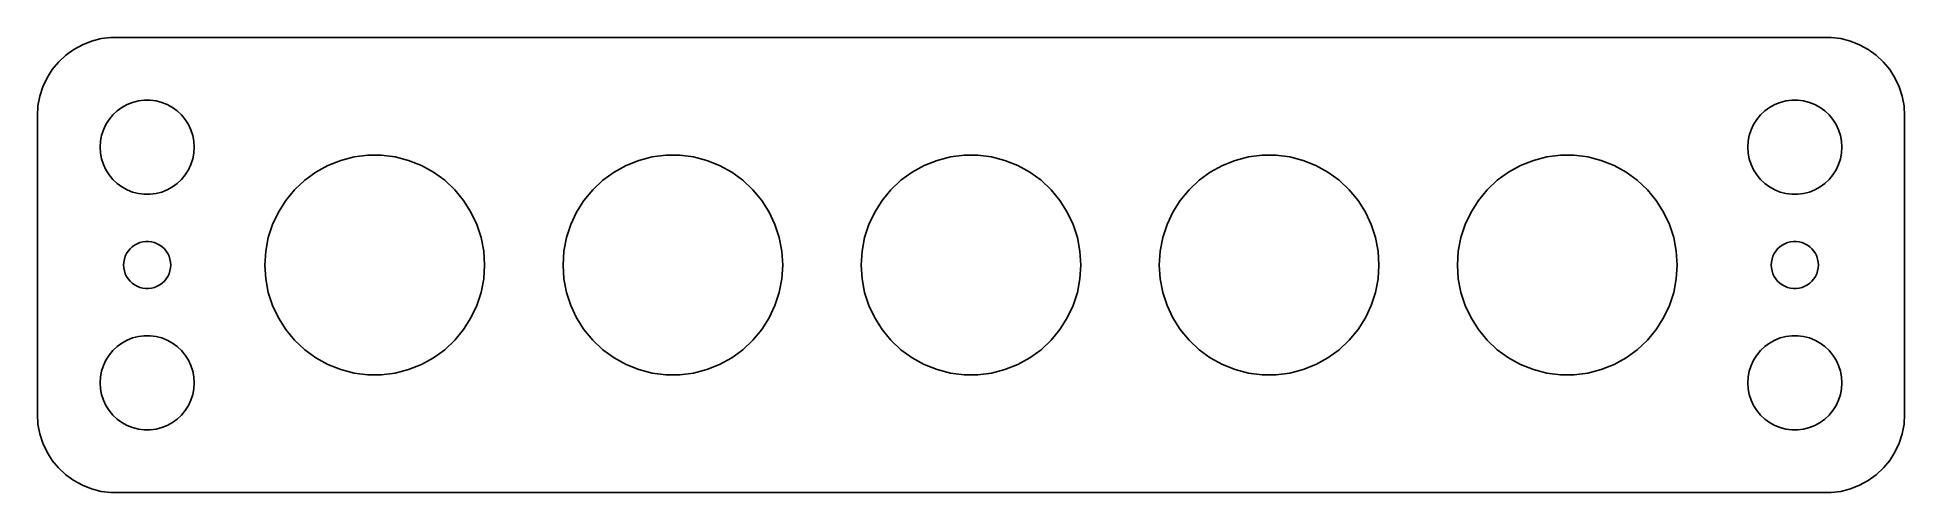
# Model space of a CAD drawing. Header units: metres. Extents: x -60 to 60, y 25 to 53.
import ezdxf

# ---------------------------------------------------------------- set-up
doc = ezdxf.new("R2010")
doc.units = ezdxf.units.M

msp = doc.modelspace()

# ---------------------------------------------------------------- linework, layer by layer
for p, q in [((-57.1791, 52.7216), (-57.6871, 52.3526)), ((-56.6289, 53.0241), (-57.1791, 52.7216)), ((-56.0451, 53.2553), (-56.6289, 53.0241)), ((-55.4369, 53.4114), (-56.0451, 53.2553)), ((-54.8139, 53.4901), (-55.4369, 53.4114)), ((54.8139, 53.4901), (-54.8139, 53.4901)), ((55.4369, 53.4114), (54.8139, 53.4901)), ((56.0451, 53.2553), (55.4369, 53.4114)), ((56.6289, 53.0241), (56.0451, 53.2553)), ((57.1791, 52.7216), (56.6289, 53.0241)), ((57.6871, 52.3526), (57.1791, 52.7216)), ((-58.5451, 51.4389), (-58.8815, 50.9088)), ((-58.1448, 51.9227), (-58.5451, 51.4389)), ((-57.6871, 52.3526), (-58.1448, 51.9227)), ((58.1448, 51.9227), (57.6871, 52.3526)), ((58.5451, 51.4389), (58.1448, 51.9227)), ((58.8815, 50.9088), (58.5451, 51.4389)), ((-59.1489, 50.3406), (-59.3429, 49.7434)), ((-58.8815, 50.9088), (-59.1489, 50.3406)), ((59.1489, 50.3406), (58.8815, 50.9088)), ((59.3429, 49.7434), (59.1489, 50.3406)), ((-59.4606, 49.1267), (-59.5, 48.5)), ((-59.3429, 49.7434), (-59.4606, 49.1267)), ((-54.6869, 48.5536), (-54.4123, 48.8115)), ((-54.4123, 48.8115), (-54.1075, 49.033)), ((-54.1075, 49.033), (-53.7773, 49.2145)), ((-53.7773, 49.2145), (-53.427, 49.3532)), ((-53.427, 49.3532), (-53.0621, 49.4469)), ((-53.0621, 49.4469), (-52.6884, 49.4941)), ((-52.6884, 49.4941), (-52.3116, 49.4941)), ((-52.3116, 49.4941), (-51.9379, 49.4469)), ((-51.9379, 49.4469), (-51.5729, 49.3532)), ((-51.5729, 49.3532), (-51.2227, 49.2145)), ((-51.2227, 49.2145), (-50.8925, 49.033)), ((-50.8925, 49.033), (-50.5877, 48.8115)), ((-50.5877, 48.8115), (-50.3131, 48.5536)), ((50.3131, 48.5536), (50.5877, 48.8115)), ((50.5877, 48.8115), (50.8925, 49.033)), ((50.8925, 49.033), (51.2227, 49.2145)), ((51.2227, 49.2145), (51.5729, 49.3532)), ((51.5729, 49.3532), (51.9379, 49.4469)), ((51.9379, 49.4469), (52.3116, 49.4941)), ((52.3116, 49.4941), (52.6884, 49.4941)), ((52.6884, 49.4941), (53.0621, 49.4469)), ((53.0621, 49.4469), (53.427, 49.3532)), ((53.427, 49.3532), (53.7773, 49.2145)), ((53.7773, 49.2145), (54.1075, 49.033)), ((54.1075, 49.033), (54.4123, 48.8115)), ((54.4123, 48.8115), (54.6869, 48.5536)), ((59.4606, 49.1267), (59.3429, 49.7434)), ((59.5, 48.5), (59.4606, 49.1267)), ((-59.5, 48.5), (-59.5, 29.5)), ((-55.4057, 47.2461), (-55.2893, 47.6044)), ((-55.2893, 47.6044), (-55.1289, 47.9453)), ((-55.1289, 47.9453), (-54.927, 48.2634)), ((-54.927, 48.2634), (-54.6869, 48.5536)), ((-50.3131, 48.5536), (-50.0729, 48.2634)), ((-50.0729, 48.2634), (-49.8711, 47.9453)), ((-49.8711, 47.9453), (-49.7107, 47.6044)), ((-49.7107, 47.6044), (-49.5942, 47.2461)), ((49.5942, 47.2461), (49.7107, 47.6044)), ((49.7107, 47.6044), (49.8711, 47.9453)), ((49.8711, 47.9453), (50.0729, 48.2634)), ((50.0729, 48.2634), (50.3131, 48.5536)), ((54.6869, 48.5536), (54.927, 48.2634)), ((54.927, 48.2634), (55.1289, 47.9453)), ((55.1289, 47.9453), (55.2893, 47.6044)), ((55.2893, 47.6044), (55.4057, 47.2461)), ((59.5, 29.5), (59.5, 48.5)), ((-55.5, 46.5), (-55.4763, 46.876)), ((-55.4763, 46.124), (-55.5, 46.5)), ((-55.4763, 46.876), (-55.4057, 47.2461)), ((-49.5942, 47.2461), (-49.5237, 46.876)), ((-49.5237, 46.876), (-49.5, 46.5)), ((-49.5, 46.5), (-49.5237, 46.124)), ((49.5, 46.5), (49.5237, 46.876)), ((49.5237, 46.124), (49.5, 46.5)), ((49.5237, 46.876), (49.5942, 47.2461)), ((55.4057, 47.2461), (55.4763, 46.876)), ((55.4763, 46.876), (55.5, 46.5)), ((55.5, 46.5), (55.4763, 46.124)), ((-55.4057, 45.7539), (-55.4763, 46.124)), ((-55.2893, 45.3956), (-55.4057, 45.7539)), ((-55.1289, 45.0547), (-55.2893, 45.3956)), ((-49.7107, 45.3956), (-49.8711, 45.0547)), ((-49.5942, 45.7539), (-49.7107, 45.3956)), ((-49.5237, 46.124), (-49.5942, 45.7539)), ((-41.7508, 44.9103), (-40.9805, 45.3338)), ((-40.9805, 45.3338), (-40.1631, 45.6574)), ((-40.1631, 45.6574), (-39.3117, 45.876)), ((-39.3117, 45.876), (-38.4395, 45.9862)), ((-38.4395, 45.9862), (-37.5605, 45.9862)), ((-37.5605, 45.9862), (-36.6883, 45.876)), ((-36.6883, 45.876), (-35.8369, 45.6574)), ((-35.8369, 45.6574), (-35.0195, 45.3338)), ((-35.0195, 45.3338), (-34.2492, 44.9103)), ((-22.7508, 44.9103), (-21.9805, 45.3338)), ((-21.9805, 45.3338), (-21.1631, 45.6574)), ((-21.1631, 45.6574), (-20.3117, 45.876)), ((-20.3117, 45.876), (-19.4395, 45.9862)), ((-19.4395, 45.9862), (-18.5605, 45.9862)), ((-18.5605, 45.9862), (-17.6883, 45.876)), ((-17.6883, 45.876), (-16.8369, 45.6574)), ((-16.8369, 45.6574), (-16.0195, 45.3338)), ((-16.0195, 45.3338), (-15.2492, 44.9103)), ((-3.75078, 44.9103), (-2.98045, 45.3338)), ((-2.98045, 45.3338), (-2.16312, 45.6574)), ((-2.16312, 45.6574), (-1.31166, 45.876)), ((-1.31166, 45.876), (-0.43953, 45.9862)), ((-0.43953, 45.9862), (0.43953, 45.9862)), ((0.43953, 45.9862), (1.31166, 45.876)), ((1.31166, 45.876), (2.16312, 45.6574)), ((2.16312, 45.6574), (2.98045, 45.3338)), ((2.98045, 45.3338), (3.75078, 44.9103)), ((15.2492, 44.9103), (16.0195, 45.3338)), ((16.0195, 45.3338), (16.8369, 45.6574)), ((16.8369, 45.6574), (17.6883, 45.876)), ((17.6883, 45.876), (18.5605, 45.9862)), ((18.5605, 45.9862), (19.4395, 45.9862)), ((19.4395, 45.9862), (20.3117, 45.876)), ((20.3117, 45.876), (21.1631, 45.6574)), ((21.1631, 45.6574), (21.9805, 45.3338)), ((21.9805, 45.3338), (22.7508, 44.9103)), ((34.2492, 44.9103), (35.0195, 45.3338)), ((35.0195, 45.3338), (35.8369, 45.6574)), ((35.8369, 45.6574), (36.6883, 45.876)), ((36.6883, 45.876), (37.5605, 45.9862)), ((37.5605, 45.9862), (38.4395, 45.9862)), ((38.4395, 45.9862), (39.3117, 45.876)), ((39.3117, 45.876), (40.1631, 45.6574)), ((40.1631, 45.6574), (40.9805, 45.3338)), ((40.9805, 45.3338), (41.7508, 44.9103)), ((49.5942, 45.7539), (49.5237, 46.124)), ((49.7107, 45.3956), (49.5942, 45.7539)), ((49.8711, 45.0547), (49.7107, 45.3956)), ((55.2893, 45.3956), (55.1289, 45.0547)), ((55.4057, 45.7539), (55.2893, 45.3956)), ((55.4763, 46.124), (55.4057, 45.7539)), ((-54.927, 44.7366), (-55.1289, 45.0547)), ((-54.6869, 44.4464), (-54.927, 44.7366)), ((-54.4123, 44.1884), (-54.6869, 44.4464)), ((-54.1075, 43.967), (-54.4123, 44.1884)), ((-50.5877, 44.1884), (-50.8925, 43.967)), ((-50.3131, 44.4464), (-50.5877, 44.1884)), ((-50.0729, 44.7366), (-50.3131, 44.4464)), ((-49.8711, 45.0547), (-50.0729, 44.7366)), ((-43.1028, 43.7918), (-42.462, 44.3936)), ((-42.462, 44.3936), (-41.7508, 44.9103)), ((-34.2492, 44.9103), (-33.538, 44.3936)), ((-33.538, 44.3936), (-32.8972, 43.7918)), ((-24.1028, 43.7918), (-23.462, 44.3936)), ((-23.462, 44.3936), (-22.7508, 44.9103)), ((-15.2492, 44.9103), (-14.538, 44.3936)), ((-14.538, 44.3936), (-13.8972, 43.7918)), ((-5.10277, 43.7918), (-4.46196, 44.3936)), ((-4.46196, 44.3936), (-3.75078, 44.9103)), ((3.75078, 44.9103), (4.46196, 44.3936)), ((4.46196, 44.3936), (5.10277, 43.7918)), ((13.8972, 43.7918), (14.538, 44.3936)), ((14.538, 44.3936), (15.2492, 44.9103)), ((22.7508, 44.9103), (23.462, 44.3936)), ((23.462, 44.3936), (24.1028, 43.7918)), ((32.8972, 43.7918), (33.538, 44.3936)), ((33.538, 44.3936), (34.2492, 44.9103)), ((41.7508, 44.9103), (42.462, 44.3936)), ((42.462, 44.3936), (43.1028, 43.7918)), ((50.0729, 44.7366), (49.8711, 45.0547)), ((50.3131, 44.4464), (50.0729, 44.7366)), ((50.5877, 44.1884), (50.3131, 44.4464)), ((50.8925, 43.967), (50.5877, 44.1884)), ((54.4123, 44.1884), (54.1075, 43.967)), ((54.6869, 44.4464), (54.4123, 44.1884)), ((54.927, 44.7366), (54.6869, 44.4464)), ((55.1289, 45.0547), (54.927, 44.7366)), ((-53.7773, 43.7855), (-54.1075, 43.967)), ((-53.427, 43.6468), (-53.7773, 43.7855)), ((-53.0621, 43.5531), (-53.427, 43.6468)), ((-52.6884, 43.5059), (-53.0621, 43.5531)), ((-52.3116, 43.5059), (-52.6884, 43.5059)), ((-51.9379, 43.5531), (-52.3116, 43.5059)), ((-51.5729, 43.6468), (-51.9379, 43.5531)), ((-51.2227, 43.7855), (-51.5729, 43.6468)), ((-50.8925, 43.967), (-51.2227, 43.7855)), ((-44.1341, 42.3723), (-43.6631, 43.1145)), ((-43.6631, 43.1145), (-43.1028, 43.7918)), ((-32.8972, 43.7918), (-32.3369, 43.1145)), ((-32.3369, 43.1145), (-31.8658, 42.3723)), ((-25.1341, 42.3723), (-24.6631, 43.1145)), ((-24.6631, 43.1145), (-24.1028, 43.7918)), ((-13.8972, 43.7918), (-13.3369, 43.1145)), ((-13.3369, 43.1145), (-12.8658, 42.3723)), ((-6.13414, 42.3723), (-5.66312, 43.1145)), ((-5.66312, 43.1145), (-5.10277, 43.7918)), ((5.10277, 43.7918), (5.66312, 43.1145)), ((5.66312, 43.1145), (6.13414, 42.3723)), ((12.8658, 42.3723), (13.3369, 43.1145)), ((13.3369, 43.1145), (13.8972, 43.7918)), ((24.1028, 43.7918), (24.6631, 43.1145)), ((24.6631, 43.1145), (25.1341, 42.3723)), ((31.8658, 42.3723), (32.3369, 43.1145)), ((32.3369, 43.1145), (32.8972, 43.7918)), ((43.1028, 43.7918), (43.6631, 43.1145)), ((43.6631, 43.1145), (44.1341, 42.3723)), ((51.2227, 43.7855), (50.8925, 43.967)), ((51.5729, 43.6468), (51.2227, 43.7855)), ((51.9379, 43.5531), (51.5729, 43.6468)), ((52.3116, 43.5059), (51.9379, 43.5531)), ((52.6884, 43.5059), (52.3116, 43.5059)), ((53.0621, 43.5531), (52.6884, 43.5059)), ((53.427, 43.6468), (53.0621, 43.5531)), ((53.7773, 43.7855), (53.427, 43.6468)), ((54.1075, 43.967), (53.7773, 43.7855)), ((-44.5084, 41.5769), (-44.1341, 42.3723)), ((-31.8658, 42.3723), (-31.4916, 41.5769)), ((-25.5084, 41.5769), (-25.1341, 42.3723)), ((-12.8658, 42.3723), (-12.4916, 41.5769)), ((-6.50842, 41.5769), (-6.13414, 42.3723)), ((6.13414, 42.3723), (6.50842, 41.5769)), ((12.4916, 41.5769), (12.8658, 42.3723)), ((25.1341, 42.3723), (25.5084, 41.5769)), ((31.4916, 41.5769), (31.8658, 42.3723)), ((44.1341, 42.3723), (44.5084, 41.5769)), ((-52.9635, 40.4266), (-52.7811, 40.4734)), ((-52.7811, 40.4734), (-52.5942, 40.497)), ((-52.5942, 40.497), (-52.4058, 40.497)), ((-52.4058, 40.497), (-52.2189, 40.4734)), ((-52.2189, 40.4734), (-52.0365, 40.4266)), ((-44.9448, 39.8773), (-44.7801, 40.7408)), ((-44.7801, 40.7408), (-44.5084, 41.5769)), ((-31.4916, 41.5769), (-31.2199, 40.7408)), ((-31.2199, 40.7408), (-31.0552, 39.8773)), ((-25.9448, 39.8773), (-25.7801, 40.7408)), ((-25.7801, 40.7408), (-25.5084, 41.5769)), ((-12.4916, 41.5769), (-12.2199, 40.7408)), ((-12.2199, 40.7408), (-12.0552, 39.8773)), ((-6.94479, 39.8773), (-6.78008, 40.7408)), ((-6.78008, 40.7408), (-6.50842, 41.5769)), ((6.50842, 41.5769), (6.78008, 40.7408)), ((6.78008, 40.7408), (6.94479, 39.8773)), ((12.0552, 39.8773), (12.2199, 40.7408)), ((12.2199, 40.7408), (12.4916, 41.5769)), ((25.5084, 41.5769), (25.7801, 40.7408)), ((25.7801, 40.7408), (25.9448, 39.8773)), ((31.0552, 39.8773), (31.2199, 40.7408)), ((31.2199, 40.7408), (31.4916, 41.5769)), ((44.5084, 41.5769), (44.7801, 40.7408)), ((44.7801, 40.7408), (44.9448, 39.8773)), ((52.0365, 40.4266), (52.2189, 40.4734)), ((52.2189, 40.4734), (52.4058, 40.497)), ((52.4058, 40.497), (52.5942, 40.497)), ((52.5942, 40.497), (52.7811, 40.4734)), ((52.7811, 40.4734), (52.9635, 40.4266)), ((-53.9882, 39.188), (-53.9529, 39.373)), ((-53.9529, 39.373), (-53.8947, 39.5522)), ((-53.8947, 39.5522), (-53.8145, 39.7226)), ((-53.8145, 39.7226), (-53.7135, 39.8817)), ((-53.7135, 39.8817), (-53.5934, 40.0268)), ((-53.5934, 40.0268), (-53.4561, 40.1558)), ((-53.4561, 40.1558), (-53.3037, 40.2665)), ((-53.3037, 40.2665), (-53.1387, 40.3572)), ((-53.1387, 40.3572), (-52.9635, 40.4266)), ((-52.0365, 40.4266), (-51.8613, 40.3572)), ((-51.8613, 40.3572), (-51.6963, 40.2665)), ((-51.6963, 40.2665), (-51.5439, 40.1558)), ((-51.5439, 40.1558), (-51.4065, 40.0268)), ((-51.4065, 40.0268), (-51.2865, 39.8817)), ((-51.2865, 39.8817), (-51.1855, 39.7226)), ((-51.1855, 39.7226), (-51.1053, 39.5522)), ((-51.1053, 39.5522), (-51.0471, 39.373)), ((-51.0471, 39.373), (-51.0118, 39.188)), ((-45, 39), (-44.9448, 39.8773)), ((-31.0552, 39.8773), (-31, 39)), ((-26, 39), (-25.9448, 39.8773)), ((-12.0552, 39.8773), (-12, 39)), ((-7, 39), (-6.94479, 39.8773)), ((6.94479, 39.8773), (7, 39)), ((12, 39), (12.0552, 39.8773)), ((25.9448, 39.8773), (26, 39)), ((31, 39), (31.0552, 39.8773)), ((44.9448, 39.8773), (45, 39)), ((51.0118, 39.188), (51.0471, 39.373)), ((51.0471, 39.373), (51.1053, 39.5522)), ((51.1053, 39.5522), (51.1855, 39.7226)), ((51.1855, 39.7226), (51.2865, 39.8817)), ((51.2865, 39.8817), (51.4065, 40.0268)), ((51.4065, 40.0268), (51.5439, 40.1558)), ((51.5439, 40.1558), (51.6963, 40.2665)), ((51.6963, 40.2665), (51.8613, 40.3572)), ((51.8613, 40.3572), (52.0365, 40.4266)), ((52.9635, 40.4266), (53.1387, 40.3572)), ((53.1387, 40.3572), (53.3037, 40.2665)), ((53.3037, 40.2665), (53.4561, 40.1558)), ((53.4561, 40.1558), (53.5934, 40.0268)), ((53.5934, 40.0268), (53.7135, 39.8817)), ((53.7135, 39.8817), (53.8145, 39.7226)), ((53.8145, 39.7226), (53.8947, 39.5522)), ((53.8947, 39.5522), (53.9529, 39.373)), ((53.9529, 39.373), (53.9882, 39.188)), ((-54, 39), (-53.9882, 39.188)), ((-53.9882, 38.812), (-54, 39)), ((-53.9529, 38.627), (-53.9882, 38.812)), ((-53.8947, 38.4478), (-53.9529, 38.627)), ((-53.8145, 38.2774), (-53.8947, 38.4478)), ((-53.7135, 38.1183), (-53.8145, 38.2774)), ((-53.5934, 37.9732), (-53.7135, 38.1183)), ((-51.2865, 38.1183), (-51.4065, 37.9732)), ((-51.1855, 38.2774), (-51.2865, 38.1183)), ((-51.1053, 38.4478), (-51.1855, 38.2774)), ((-51.0471, 38.627), (-51.1053, 38.4478)), ((-51.0118, 38.812), (-51.0471, 38.627)), ((-51.0118, 39.188), (-51, 39)), ((-51, 39), (-51.0118, 38.812)), ((-44.9448, 38.1227), (-45, 39)), ((-44.7801, 37.2592), (-44.9448, 38.1227)), ((-31.0552, 38.1227), (-31.2199, 37.2592)), ((-31, 39), (-31.0552, 38.1227)), ((-25.9448, 38.1227), (-26, 39)), ((-25.7801, 37.2592), (-25.9448, 38.1227)), ((-12.0552, 38.1227), (-12.2199, 37.2592)), ((-12, 39), (-12.0552, 38.1227)), ((-6.94479, 38.1227), (-7, 39)), ((-6.78008, 37.2592), (-6.94479, 38.1227)), ((6.94479, 38.1227), (6.78008, 37.2592)), ((7, 39), (6.94479, 38.1227)), ((12.0552, 38.1227), (12, 39)), ((12.2199, 37.2592), (12.0552, 38.1227)), ((25.9448, 38.1227), (25.7801, 37.2592)), ((26, 39), (25.9448, 38.1227)), ((31.0552, 38.1227), (31, 39)), ((31.2199, 37.2592), (31.0552, 38.1227)), ((44.9448, 38.1227), (44.7801, 37.2592)), ((45, 39), (44.9448, 38.1227)), ((51, 39), (51.0118, 39.188)), ((51.0118, 38.812), (51, 39)), ((51.0471, 38.627), (51.0118, 38.812)), ((51.1053, 38.4478), (51.0471, 38.627)), ((51.1855, 38.2774), (51.1053, 38.4478)), ((51.2865, 38.1183), (51.1855, 38.2774)), ((51.4065, 37.9732), (51.2865, 38.1183)), ((53.7135, 38.1183), (53.5934, 37.9732)), ((53.8145, 38.2774), (53.7135, 38.1183)), ((53.8947, 38.4478), (53.8145, 38.2774)), ((53.9529, 38.627), (53.8947, 38.4478)), ((53.9882, 38.812), (53.9529, 38.627)), ((53.9882, 39.188), (54, 39)), ((54, 39), (53.9882, 38.812)), ((-53.4561, 37.8442), (-53.5934, 37.9732)), ((-53.3037, 37.7335), (-53.4561, 37.8442)), ((-53.1387, 37.6428), (-53.3037, 37.7335)), ((-52.9635, 37.5734), (-53.1387, 37.6428)), ((-52.7811, 37.5266), (-52.9635, 37.5734)), ((-52.5942, 37.503), (-52.7811, 37.5266)), ((-52.4058, 37.503), (-52.5942, 37.503)), ((-52.2189, 37.5266), (-52.4058, 37.503)), ((-52.0365, 37.5734), (-52.2189, 37.5266)), ((-51.8613, 37.6428), (-52.0365, 37.5734)), ((-51.6963, 37.7335), (-51.8613, 37.6428)), ((-51.5439, 37.8442), (-51.6963, 37.7335)), ((-51.4065, 37.9732), (-51.5439, 37.8442)), ((-44.5084, 36.4231), (-44.7801, 37.2592)), ((-31.2199, 37.2592), (-31.4916, 36.4231)), ((-25.5084, 36.4231), (-25.7801, 37.2592)), ((-12.2199, 37.2592), (-12.4916, 36.4231)), ((-6.50842, 36.4231), (-6.78008, 37.2592)), ((6.78008, 37.2592), (6.50842, 36.4231)), ((12.4916, 36.4231), (12.2199, 37.2592)), ((25.7801, 37.2592), (25.5084, 36.4231)), ((31.4916, 36.4231), (31.2199, 37.2592)), ((44.7801, 37.2592), (44.5084, 36.4231)), ((51.5439, 37.8442), (51.4065, 37.9732)), ((51.6963, 37.7335), (51.5439, 37.8442)), ((51.8613, 37.6428), (51.6963, 37.7335)), ((52.0365, 37.5734), (51.8613, 37.6428)), ((52.2189, 37.5266), (52.0365, 37.5734)), ((52.4058, 37.503), (52.2189, 37.5266)), ((52.5942, 37.503), (52.4058, 37.503)), ((52.7811, 37.5266), (52.5942, 37.503)), ((52.9635, 37.5734), (52.7811, 37.5266)), ((53.1387, 37.6428), (52.9635, 37.5734)), ((53.3037, 37.7335), (53.1387, 37.6428)), ((53.4561, 37.8442), (53.3037, 37.7335)), ((53.5934, 37.9732), (53.4561, 37.8442)), ((-44.1341, 35.6277), (-44.5084, 36.4231)), ((-31.4916, 36.4231), (-31.8658, 35.6277)), ((-25.1341, 35.6277), (-25.5084, 36.4231)), ((-12.4916, 36.4231), (-12.8658, 35.6277)), ((-6.13414, 35.6277), (-6.50842, 36.4231)), ((6.50842, 36.4231), (6.13414, 35.6277)), ((12.8658, 35.6277), (12.4916, 36.4231)), ((25.5084, 36.4231), (25.1341, 35.6277)), ((31.8658, 35.6277), (31.4916, 36.4231)), ((44.5084, 36.4231), (44.1341, 35.6277)), ((-43.6631, 34.8855), (-44.1341, 35.6277)), ((-43.1028, 34.2082), (-43.6631, 34.8855)), ((-32.3369, 34.8855), (-32.8972, 34.2082)), ((-31.8658, 35.6277), (-32.3369, 34.8855)), ((-24.6631, 34.8855), (-25.1341, 35.6277)), ((-24.1028, 34.2082), (-24.6631, 34.8855)), ((-13.3369, 34.8855), (-13.8972, 34.2082)), ((-12.8658, 35.6277), (-13.3369, 34.8855)), ((-5.66312, 34.8855), (-6.13414, 35.6277)), ((-5.10277, 34.2082), (-5.66312, 34.8855)), ((5.66312, 34.8855), (5.10277, 34.2082)), ((6.13414, 35.6277), (5.66312, 34.8855)), ((13.3369, 34.8855), (12.8658, 35.6277)), ((13.8972, 34.2082), (13.3369, 34.8855)), ((24.6631, 34.8855), (24.1028, 34.2082)), ((25.1341, 35.6277), (24.6631, 34.8855)), ((32.3369, 34.8855), (31.8658, 35.6277)), ((32.8972, 34.2082), (32.3369, 34.8855)), ((43.6631, 34.8855), (43.1028, 34.2082)), ((44.1341, 35.6277), (43.6631, 34.8855)), ((-54.927, 33.2634), (-54.6869, 33.5536)), ((-54.6869, 33.5536), (-54.4123, 33.8116)), ((-54.4123, 33.8116), (-54.1075, 34.033)), ((-54.1075, 34.033), (-53.7773, 34.2145)), ((-53.7773, 34.2145), (-53.427, 34.3532)), ((-53.427, 34.3532), (-53.0621, 34.4469)), ((-53.0621, 34.4469), (-52.6884, 34.4941)), ((-52.6884, 34.4941), (-52.3116, 34.4941)), ((-52.3116, 34.4941), (-51.9379, 34.4469)), ((-51.9379, 34.4469), (-51.5729, 34.3532)), ((-51.5729, 34.3532), (-51.2227, 34.2145)), ((-51.2227, 34.2145), (-50.8925, 34.033)), ((-50.8925, 34.033), (-50.5877, 33.8116)), ((-50.5877, 33.8116), (-50.3131, 33.5536)), ((-50.3131, 33.5536), (-50.0729, 33.2634)), ((-42.462, 33.6064), (-43.1028, 34.2082)), ((-41.7508, 33.0897), (-42.462, 33.6064)), ((-33.538, 33.6064), (-34.2492, 33.0897)), ((-32.8972, 34.2082), (-33.538, 33.6064)), ((-23.462, 33.6064), (-24.1028, 34.2082)), ((-22.7508, 33.0897), (-23.462, 33.6064)), ((-14.538, 33.6064), (-15.2492, 33.0897)), ((-13.8972, 34.2082), (-14.538, 33.6064)), ((-4.46196, 33.6064), (-5.10277, 34.2082)), ((-3.75078, 33.0897), (-4.46196, 33.6064)), ((4.46196, 33.6064), (3.75078, 33.0897)), ((5.10277, 34.2082), (4.46196, 33.6064)), ((14.538, 33.6064), (13.8972, 34.2082)), ((15.2492, 33.0897), (14.538, 33.6064)), ((23.462, 33.6064), (22.7508, 33.0897)), ((24.1028, 34.2082), (23.462, 33.6064)), ((33.538, 33.6064), (32.8972, 34.2082)), ((34.2492, 33.0897), (33.538, 33.6064)), ((42.462, 33.6064), (41.7508, 33.0897)), ((43.1028, 34.2082), (42.462, 33.6064)), ((50.0729, 33.2634), (50.3131, 33.5536)), ((50.3131, 33.5536), (50.5877, 33.8116)), ((50.5877, 33.8116), (50.8925, 34.033)), ((50.8925, 34.033), (51.2227, 34.2145)), ((51.2227, 34.2145), (51.5729, 34.3532)), ((51.5729, 34.3532), (51.9379, 34.4469)), ((51.9379, 34.4469), (52.3116, 34.4941)), ((52.3116, 34.4941), (52.6884, 34.4941)), ((52.6884, 34.4941), (53.0621, 34.4469)), ((53.0621, 34.4469), (53.427, 34.3532)), ((53.427, 34.3532), (53.7773, 34.2145)), ((53.7773, 34.2145), (54.1075, 34.033)), ((54.1075, 34.033), (54.4123, 33.8116)), ((54.4123, 33.8116), (54.6869, 33.5536)), ((54.6869, 33.5536), (54.927, 33.2634)), ((-55.4763, 31.876), (-55.4057, 32.2461)), ((-55.4057, 32.2461), (-55.2893, 32.6044)), ((-55.2893, 32.6044), (-55.1289, 32.9453)), ((-55.1289, 32.9453), (-54.927, 33.2634)), ((-50.0729, 33.2634), (-49.8711, 32.9453)), ((-49.8711, 32.9453), (-49.7107, 32.6044)), ((-49.7107, 32.6044), (-49.5942, 32.2461)), ((-49.5942, 32.2461), (-49.5237, 31.876)), ((-40.9805, 32.6662), (-41.7508, 33.0897)), ((-40.1631, 32.3426), (-40.9805, 32.6662)), ((-39.3117, 32.124), (-40.1631, 32.3426)), ((-35.8369, 32.3426), (-36.6883, 32.124)), ((-35.0195, 32.6662), (-35.8369, 32.3426)), ((-34.2492, 33.0897), (-35.0195, 32.6662)), ((-21.9805, 32.6662), (-22.7508, 33.0897)), ((-21.1631, 32.3426), (-21.9805, 32.6662)), ((-20.3117, 32.124), (-21.1631, 32.3426)), ((-16.8369, 32.3426), (-17.6883, 32.124)), ((-16.0195, 32.6662), (-16.8369, 32.3426)), ((-15.2492, 33.0897), (-16.0195, 32.6662)), ((-2.98045, 32.6662), (-3.75078, 33.0897)), ((-2.16312, 32.3426), (-2.98045, 32.6662)), ((-1.31166, 32.124), (-2.16312, 32.3426)), ((2.16312, 32.3426), (1.31166, 32.124)), ((2.98045, 32.6662), (2.16312, 32.3426)), ((3.75078, 33.0897), (2.98045, 32.6662)), ((16.0195, 32.6662), (15.2492, 33.0897)), ((16.8369, 32.3426), (16.0195, 32.6662)), ((17.6883, 32.124), (16.8369, 32.3426)), ((21.1631, 32.3426), (20.3117, 32.124)), ((21.9805, 32.6662), (21.1631, 32.3426)), ((22.7508, 33.0897), (21.9805, 32.6662)), ((35.0195, 32.6662), (34.2492, 33.0897)), ((35.8369, 32.3426), (35.0195, 32.6662)), ((36.6883, 32.124), (35.8369, 32.3426)), ((40.1631, 32.3426), (39.3117, 32.124)), ((40.9805, 32.6662), (40.1631, 32.3426)), ((41.7508, 33.0897), (40.9805, 32.6662)), ((49.5237, 31.876), (49.5942, 32.2461)), ((49.5942, 32.2461), (49.7107, 32.6044)), ((49.7107, 32.6044), (49.8711, 32.9453)), ((49.8711, 32.9453), (50.0729, 33.2634)), ((54.927, 33.2634), (55.1289, 32.9453)), ((55.1289, 32.9453), (55.2893, 32.6044)), ((55.2893, 32.6044), (55.4057, 32.2461)), ((55.4057, 32.2461), (55.4763, 31.876)), ((-55.5, 31.5), (-55.4763, 31.876)), ((-55.4763, 31.124), (-55.5, 31.5)), ((-55.4057, 30.7539), (-55.4763, 31.124)), ((-49.5237, 31.124), (-49.5942, 30.7539)), ((-49.5237, 31.876), (-49.5, 31.5)), ((-49.5, 31.5), (-49.5237, 31.124)), ((-38.4395, 32.0138), (-39.3117, 32.124)), ((-37.5605, 32.0138), (-38.4395, 32.0138)), ((-36.6883, 32.124), (-37.5605, 32.0138)), ((-19.4395, 32.0138), (-20.3117, 32.124)), ((-18.5605, 32.0138), (-19.4395, 32.0138)), ((-17.6883, 32.124), (-18.5605, 32.0138)), ((-0.43953, 32.0138), (-1.31166, 32.124)), ((0.43953, 32.0138), (-0.43953, 32.0138)), ((1.31166, 32.124), (0.43953, 32.0138)), ((18.5605, 32.0138), (17.6883, 32.124)), ((19.4395, 32.0138), (18.5605, 32.0138)), ((20.3117, 32.124), (19.4395, 32.0138)), ((37.5605, 32.0138), (36.6883, 32.124)), ((38.4395, 32.0138), (37.5605, 32.0138)), ((39.3117, 32.124), (38.4395, 32.0138)), ((49.5, 31.5), (49.5237, 31.876)), ((49.5237, 31.124), (49.5, 31.5)), ((49.5942, 30.7539), (49.5237, 31.124)), ((55.4763, 31.124), (55.4057, 30.7539)), ((55.4763, 31.876), (55.5, 31.5)), ((55.5, 31.5), (55.4763, 31.124)), ((-55.2893, 30.3956), (-55.4057, 30.7539)), ((-55.1289, 30.0547), (-55.2893, 30.3956)), ((-54.927, 29.7366), (-55.1289, 30.0547)), ((-49.8711, 30.0547), (-50.0729, 29.7366)), ((-49.7107, 30.3956), (-49.8711, 30.0547)), ((-49.5942, 30.7539), (-49.7107, 30.3956)), ((49.7107, 30.3956), (49.5942, 30.7539)), ((49.8711, 30.0547), (49.7107, 30.3956)), ((50.0729, 29.7366), (49.8711, 30.0547)), ((55.1289, 30.0547), (54.927, 29.7366)), ((55.2893, 30.3956), (55.1289, 30.0547)), ((55.4057, 30.7539), (55.2893, 30.3956)), ((-59.5, 29.5), (-59.4606, 28.8733)), ((-59.4606, 28.8733), (-59.3429, 28.2566)), ((-54.6869, 29.4464), (-54.927, 29.7366)), ((-54.4123, 29.1885), (-54.6869, 29.4464)), ((-54.1075, 28.967), (-54.4123, 29.1885)), ((-53.7773, 28.7855), (-54.1075, 28.967)), ((-53.427, 28.6468), (-53.7773, 28.7855)), ((-53.0621, 28.5531), (-53.427, 28.6468)), ((-51.5729, 28.6468), (-51.9379, 28.5531)), ((-51.2227, 28.7855), (-51.5729, 28.6468)), ((-50.8925, 28.967), (-51.2227, 28.7855)), ((-50.5877, 29.1885), (-50.8925, 28.967)), ((-50.3131, 29.4464), (-50.5877, 29.1885)), ((-50.0729, 29.7366), (-50.3131, 29.4464)), ((50.3131, 29.4464), (50.0729, 29.7366)), ((50.5877, 29.1885), (50.3131, 29.4464)), ((50.8925, 28.967), (50.5877, 29.1885)), ((51.2227, 28.7855), (50.8925, 28.967)), ((51.5729, 28.6468), (51.2227, 28.7855)), ((51.9379, 28.5531), (51.5729, 28.6468)), ((53.427, 28.6468), (53.0621, 28.5531)), ((53.7773, 28.7855), (53.427, 28.6468)), ((54.1075, 28.967), (53.7773, 28.7855)), ((54.4123, 29.1885), (54.1075, 28.967)), ((54.6869, 29.4464), (54.4123, 29.1885)), ((54.927, 29.7366), (54.6869, 29.4464)), ((59.3429, 28.2566), (59.4606, 28.8733)), ((59.4606, 28.8733), (59.5, 29.5)), ((-59.3429, 28.2566), (-59.1489, 27.6594)), ((-59.1489, 27.6594), (-58.8815, 27.0912)), ((-52.6884, 28.5059), (-53.0621, 28.5531)), ((-52.3116, 28.5059), (-52.6884, 28.5059)), ((-51.9379, 28.5531), (-52.3116, 28.5059)), ((52.3116, 28.5059), (51.9379, 28.5531)), ((52.6884, 28.5059), (52.3116, 28.5059)), ((53.0621, 28.5531), (52.6884, 28.5059)), ((58.8815, 27.0912), (59.1489, 27.6594)), ((59.1489, 27.6594), (59.3429, 28.2566)), ((-58.8815, 27.0912), (-58.5451, 26.5611)), ((-58.5451, 26.5611), (-58.1448, 26.0773)), ((58.1448, 26.0773), (58.5451, 26.5611)), ((58.5451, 26.5611), (58.8815, 27.0912)), ((-58.1448, 26.0773), (-57.6871, 25.6474)), ((-57.6871, 25.6474), (-57.1791, 25.2784)), ((-57.1791, 25.2784), (-56.6289, 24.9759)), ((56.6289, 24.9759), (57.1791, 25.2784)), ((57.1791, 25.2784), (57.6871, 25.6474)), ((57.6871, 25.6474), (58.1448, 26.0773)), ((-56.6289, 24.9759), (-56.0451, 24.7447)), ((-56.0451, 24.7447), (-55.4369, 24.5886)), ((-55.4369, 24.5886), (-54.8139, 24.5099)), ((-54.8139, 24.5099), (54.8139, 24.5099)), ((54.8139, 24.5099), (55.4369, 24.5886)), ((55.4369, 24.5886), (56.0451, 24.7447)), ((56.0451, 24.7447), (56.6289, 24.9759))]:
    msp.add_line(p, q)

doc.saveas('drawing.dxf')
